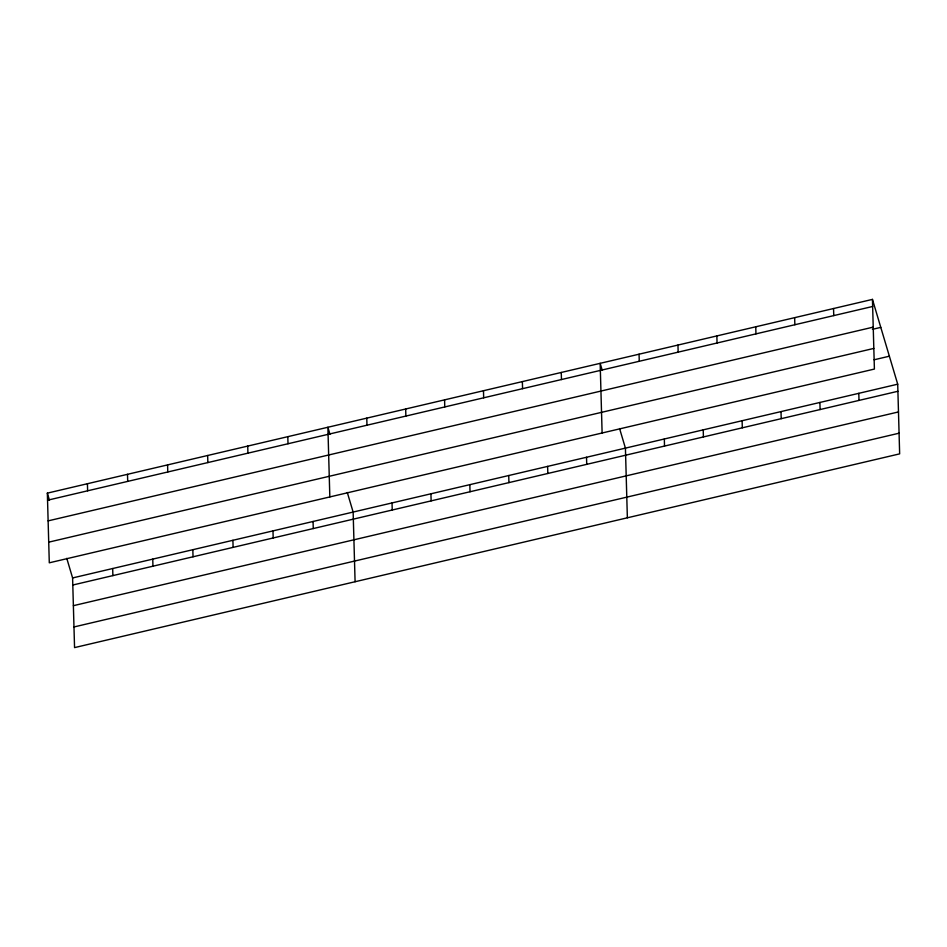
<?xml version="1.0" encoding="UTF-8"?>
<svg xmlns="http://www.w3.org/2000/svg" width="947" height="947" viewBox="0 0 947 947"><rect width="100%" height="100%" fill="white"/><g stroke="black" fill="none" stroke-linecap="round" stroke-linejoin="round"><path stroke-width="1.42" d="M872.447 299.394L874.401 369.058L49.291 562.814L47.35 493.138L872.447 299.394L897.709 384.186L899.65 453.862L74.553 647.606L72.599 577.942L66.775 558.351M47.551 500.217L872.649 306.473M48.119 520.874L873.229 327.129M872.447 329.331L880.781 327.378M48.723 542.158L873.821 348.413M874.093 359.789L889.375 356.202M72.599 577.942L897.709 384.186M72.801 585.021L897.898 391.277M73.381 605.678L898.478 411.933M73.973 626.961L899.07 433.205M602.245 370.324L600.161 363.328L602.114 433.004M619.587 428.541L625.422 448.132L627.364 517.796M329.97 434.259L327.887 427.263L329.828 496.938M347.3 492.476L353.136 512.067L355.089 581.742M47.35 493.138L49.433 500.134M858.811 393.325L859 400.415M833.549 308.521L833.751 315.611M819.913 402.463L820.102 409.542M794.651 317.659L794.853 324.738M781.015 411.59L781.204 418.681M755.753 326.786L755.955 333.877M742.117 420.728L742.306 427.807M716.855 335.925L717.057 343.015M703.219 429.855L703.42 436.946M677.957 345.063L678.159 352.142M664.321 438.994L664.522 446.084M639.059 354.19L639.261 361.281M586.524 457.259L586.726 464.35M561.263 372.455L561.464 379.546M547.626 466.398L547.828 473.476M522.365 381.594L522.566 388.672M508.728 475.524L508.93 482.615M483.479 390.732L483.668 397.811M469.83 484.663L470.032 491.753M444.581 399.859L444.77 406.95M430.932 493.801L431.134 500.88M405.683 408.997L405.872 416.076M392.034 502.928L392.236 510.019M366.785 418.124L366.974 425.215M313.066 521.477L313.256 528.556M287.805 436.674L288.006 443.752M272.985 530.888L273.186 537.967M247.735 446.084L247.925 453.163M232.915 540.299L233.104 547.378M207.653 455.495L207.855 462.574M192.833 549.71L193.034 556.789M167.583 464.906L167.773 471.985M152.763 559.121L152.952 566.199M127.502 474.317L127.703 481.396M112.681 568.531L112.882 575.61M87.432 483.728L87.621 490.806"/></g></svg>
